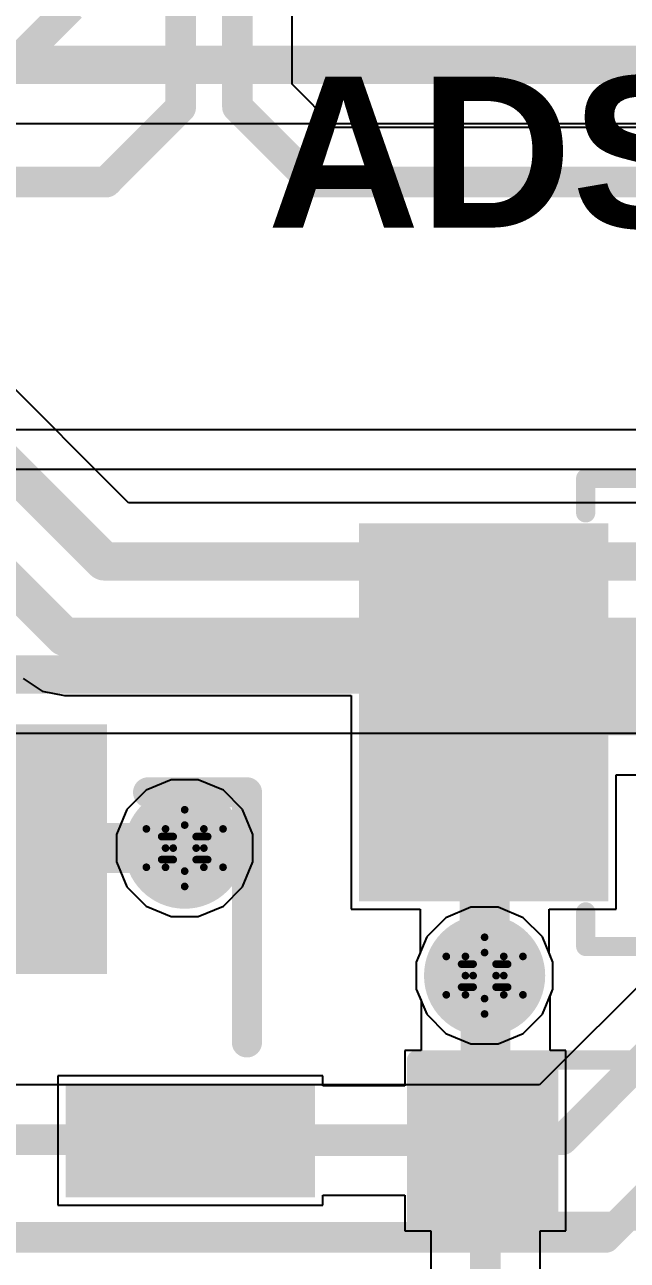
# Model space of a CAD drawing. Header units: inches. Extents: x -2.7 to 10.9, y -2.9 to 7.4.
# Drawn here: x 1.3233 to 1.4805, y -2.2504 to -1.9284 of the extents above; entities that cross this region are included whole.
import ezdxf

# ---------------------------------------------------------------- set-up
doc = ezdxf.new("R2010")
doc.units = ezdxf.units.IN
doc.header["$MEASUREMENT"] = 0
for name, color, linetype in [('Board Outline', 216, 'Continuous'), ('Bottom Layer', 5, 'Continuous'), ('Bottom Overlay', 54, 'Continuous'), ('Bottom Paste', 16, 'Continuous'), ('Bottom Solder', 6, 'Continuous'), ('Drill Drawing', 1, 'Continuous'), ('Layer 2', 16, 'Continuous'), ('Layer 3', 76, 'Continuous'), ('Top Layer', 1, 'Continuous'), ('Top Overlay', 2, 'Continuous'), ('Top Paste', 8, 'Continuous'), ('Top Solder', 216, 'Continuous'), ('Via Holes', 16, 'Continuous')]:
    doc.layers.add(name, color=color, linetype=linetype)
doc.styles.add('Arial_Bold', font='', dxfattribs={"height": 0.2})
doc.styles.get('Arial_Bold').set_extended_font_data('Arial', bold=True)

# ---------------------------------------------------------------- blocks, each defined once
blk = doc.blocks.new('VSSOP_10_B_127')
at = {"layer": 'Bottom Layer'}
for points in [[(-0.11516, 0.04528), (-0.05807, 0.04528), (-0.05807, 0.03346), (-0.11516, 0.03346)], [(0.05807, 0.04528), (0.11516, 0.04528), (0.11516, 0.03346), (0.05807, 0.03346)], [(-0.11516, 0.02559), (-0.05807, 0.02559), (-0.05807, 0.01378), (-0.11516, 0.01378)], [(0.05807, 0.02559), (0.11516, 0.02559), (0.11516, 0.01378), (0.05807, 0.01378)], [(-0.11516, 0.00591), (-0.05807, 0.00591), (-0.05807, -0.00591), (-0.11516, -0.00591)], [(0.05807, 0.00591), (0.11516, 0.00591), (0.11516, -0.00591), (0.05807, -0.00591)], [(-0.11516, -0.01378), (-0.05807, -0.01378), (-0.05807, -0.02559), (-0.11516, -0.02559)], [(0.05807, -0.01378), (0.11516, -0.01378), (0.11516, -0.02559), (0.05807, -0.02559)], [(-0.11516, -0.03346), (-0.05807, -0.03346), (-0.05807, -0.04528), (-0.11516, -0.04528)], [(0.05807, -0.03346), (0.11516, -0.03346), (0.11516, -0.04528), (0.05807, -0.04528)]]:
    blk.add_hatch(color=5, dxfattribs=at).paths.add_polyline_path(points)
at = {"layer": 'Bottom Paste'}
for points in [[(-0.11516, 0.04528), (-0.05807, 0.04528), (-0.05807, 0.03346), (-0.11516, 0.03346)], [(0.05807, 0.04528), (0.11516, 0.04528), (0.11516, 0.03346), (0.05807, 0.03346)], [(-0.11516, 0.02559), (-0.05807, 0.02559), (-0.05807, 0.01378), (-0.11516, 0.01378)], [(0.05807, 0.02559), (0.11516, 0.02559), (0.11516, 0.01378), (0.05807, 0.01378)], [(-0.11516, 0.00591), (-0.05807, 0.00591), (-0.05807, -0.00591), (-0.11516, -0.00591)], [(0.05807, 0.00591), (0.11516, 0.00591), (0.11516, -0.00591), (0.05807, -0.00591)], [(-0.11516, -0.01378), (-0.05807, -0.01378), (-0.05807, -0.02559), (-0.11516, -0.02559)], [(0.05807, -0.01378), (0.11516, -0.01378), (0.11516, -0.02559), (0.05807, -0.02559)], [(-0.11516, -0.03346), (-0.05807, -0.03346), (-0.05807, -0.04528), (-0.11516, -0.04528)], [(0.05807, -0.03346), (0.11516, -0.03346), (0.11516, -0.04528), (0.05807, -0.04528)]]:
    blk.add_hatch(color=16, dxfattribs=at).paths.add_polyline_path(points)
at = {"layer": 'Bottom Solder'}
for points in [[(-0.11916, 0.04928), (-0.05407, 0.04928), (-0.05407, 0.02946), (-0.11916, 0.02946)], [(0.05407, 0.04928), (0.11916, 0.04928), (0.11916, 0.02946), (0.05407, 0.02946)], [(-0.11916, 0.02959), (-0.05407, 0.02959), (-0.05407, 0.00978), (-0.11916, 0.00978)], [(0.05407, 0.02959), (0.11916, 0.02959), (0.11916, 0.00978), (0.05407, 0.00978)], [(-0.11916, 0.00991), (-0.05407, 0.00991), (-0.05407, -0.00991), (-0.11916, -0.00991)], [(0.05407, 0.00991), (0.11916, 0.00991), (0.11916, -0.00991), (0.05407, -0.00991)], [(-0.11916, -0.00978), (-0.05407, -0.00978), (-0.05407, -0.02959), (-0.11916, -0.02959)], [(0.05407, -0.00978), (0.11916, -0.00978), (0.11916, -0.02959), (0.05407, -0.02959)], [(-0.11916, -0.02946), (-0.05407, -0.02946), (-0.05407, -0.04928), (-0.11916, -0.04928)], [(0.05407, -0.02946), (0.11916, -0.02946), (0.11916, -0.04928), (0.05407, -0.04928)]]:
    blk.add_hatch(color=6, dxfattribs=at).paths.add_polyline_path(points)
at = {"layer": 'Bottom Overlay'}
for points in [[(0.06, 0.061, 0.005, 0.005, 0), (-0.06, 0.061, 0.005, 0.005, 0)], [(-0.06, 0.061, 0.005, 0.005, 0), (-0.06, 0.052, 0.005, 0.005, 0)], [(0.06, 0.061, 0.005, 0.005, 0), (0.06, 0.052, 0.005, 0.005, 0)], [(-0.125, -0.035, 0.005, 0.005, 0), (-0.125, -0.045, 0.005, 0.005, 0)], [(-0.12, -0.04, 0.005, 0.005, 0), (-0.125, -0.035, 0.005, 0.005, 0)], [(-0.12, -0.04, 0.005, 0.005, 0), (-0.125, -0.045, 0.005, 0.005, 0)], [(-0.06, -0.052, 0.005, 0.005, 0), (-0.06, -0.061, 0.005, 0.005, 0)], [(0.06, -0.052, 0.005, 0.005, 0), (0.06, -0.061, 0.005, 0.005, 0)], [(0.06, -0.061, 0.005, 0.005, 0), (-0.06, -0.061, 0.005, 0.005, 0)]]:
    blk.add_lwpolyline(points, format="xyseb", dxfattribs=at)
for points in [[(-0.06125, 0.061, 0.0025, 0.0025, 1), (-0.05875, 0.061, 0.0025, 0.0025, 1)], [(-0.06125, 0.061, 0.0025, 0.0025, 1), (-0.05875, 0.061, 0.0025, 0.0025, 1)], [(0.05875, 0.061, 0.0025, 0.0025, 1), (0.06125, 0.061, 0.0025, 0.0025, 1)], [(0.05875, 0.061, 0.0025, 0.0025, 1), (0.06125, 0.061, 0.0025, 0.0025, 1)], [(-0.06125, 0.052, 0.0025, 0.0025, 1), (-0.05875, 0.052, 0.0025, 0.0025, 1)], [(0.05875, 0.052, 0.0025, 0.0025, 1), (0.06125, 0.052, 0.0025, 0.0025, 1)], [(-0.12625, -0.035, 0.0025, 0.0025, 1), (-0.12375, -0.035, 0.0025, 0.0025, 1)], [(-0.12625, -0.035, 0.0025, 0.0025, 1), (-0.12375, -0.035, 0.0025, 0.0025, 1)], [(-0.12125, -0.04, 0.0025, 0.0025, 1), (-0.11875, -0.04, 0.0025, 0.0025, 1)], [(-0.12125, -0.04, 0.0025, 0.0025, 1), (-0.11875, -0.04, 0.0025, 0.0025, 1)], [(-0.12625, -0.045, 0.0025, 0.0025, 1), (-0.12375, -0.045, 0.0025, 0.0025, 1)], [(-0.12625, -0.045, 0.0025, 0.0025, 1), (-0.12375, -0.045, 0.0025, 0.0025, 1)], [(-0.06125, -0.052, 0.0025, 0.0025, 1), (-0.05875, -0.052, 0.0025, 0.0025, 1)], [(0.05875, -0.052, 0.0025, 0.0025, 1), (0.06125, -0.052, 0.0025, 0.0025, 1)], [(-0.06125, -0.061, 0.0025, 0.0025, 1), (-0.05875, -0.061, 0.0025, 0.0025, 1)], [(-0.06125, -0.061, 0.0025, 0.0025, 1), (-0.05875, -0.061, 0.0025, 0.0025, 1)], [(0.05875, -0.061, 0.0025, 0.0025, 1), (0.06125, -0.061, 0.0025, 0.0025, 1)], [(0.05875, -0.061, 0.0025, 0.0025, 1), (0.06125, -0.061, 0.0025, 0.0025, 1)]]:
    blk.add_lwpolyline(points, format="xyseb", close=True, dxfattribs=at)
blk = doc.blocks.new('MICS_6814_133')
at = {"layer": 'Top Layer'}
for points in [[(0.02579, 0.10453), (0.04744, 0.10453), (0.04744, 0.04744), (0.02579, 0.04744)], [(0.12579, 0.10453), (0.14744, 0.10453), (0.14744, 0.04744), (0.12579, 0.04744)], [(-0.02854, 0.01083), (0.02854, 0.01083), (0.02854, -0.01083), (-0.02854, -0.01083)], [(0.14469, 0.01083), (0.20177, 0.01083), (0.20177, -0.01083), (0.14469, -0.01083)], [(-0.02854, -0.03917), (0.02854, -0.03917), (0.02854, -0.06083), (-0.02854, -0.06083)], [(0.14469, -0.03917), (0.20177, -0.03917), (0.20177, -0.06083), (0.14469, -0.06083)], [(-0.02854, -0.08917), (0.02854, -0.08917), (0.02854, -0.11083), (-0.02854, -0.11083)], [(0.14469, -0.08917), (0.20177, -0.08917), (0.20177, -0.11083), (0.14469, -0.11083)], [(0.02579, -0.14744), (0.04744, -0.14744), (0.04744, -0.20453), (0.02579, -0.20453)], [(0.12579, -0.14744), (0.14744, -0.14744), (0.14744, -0.20453), (0.12579, -0.20453)]]:
    blk.add_hatch(color=1, dxfattribs=at).paths.add_polyline_path(points)
at = {"layer": 'Top Overlay'}
blk.add_hatch(color=2, dxfattribs=at).paths.add_polyline_path([(0.033, -0.01), (0.046, -0.01), (0.046, 0.008), (0.033, 0.008)])
at = {"layer": 'Top Paste'}
for points in [[(0.02579, 0.10453), (0.04744, 0.10453), (0.04744, 0.04744), (0.02579, 0.04744)], [(0.12579, 0.10453), (0.14744, 0.10453), (0.14744, 0.04744), (0.12579, 0.04744)], [(-0.02854, 0.01083), (0.02854, 0.01083), (0.02854, -0.01083), (-0.02854, -0.01083)], [(0.14469, 0.01083), (0.20177, 0.01083), (0.20177, -0.01083), (0.14469, -0.01083)], [(-0.02854, -0.03917), (0.02854, -0.03917), (0.02854, -0.06083), (-0.02854, -0.06083)], [(0.14469, -0.03917), (0.20177, -0.03917), (0.20177, -0.06083), (0.14469, -0.06083)], [(-0.02854, -0.08917), (0.02854, -0.08917), (0.02854, -0.11083), (-0.02854, -0.11083)], [(0.14469, -0.08917), (0.20177, -0.08917), (0.20177, -0.11083), (0.14469, -0.11083)], [(0.02579, -0.14744), (0.04744, -0.14744), (0.04744, -0.20453), (0.02579, -0.20453)], [(0.12579, -0.14744), (0.14744, -0.14744), (0.14744, -0.20453), (0.12579, -0.20453)]]:
    blk.add_hatch(color=8, dxfattribs=at).paths.add_polyline_path(points)
at = {"layer": 'Top Solder'}
for points in [[(0.02179, 0.10853), (0.05144, 0.10853), (0.05144, 0.04344), (0.02179, 0.04344)], [(0.12179, 0.10853), (0.15144, 0.10853), (0.15144, 0.04344), (0.12179, 0.04344)], [(-0.03254, 0.01483), (0.03254, 0.01483), (0.03254, -0.01483), (-0.03254, -0.01483)], [(0.14069, 0.01483), (0.20577, 0.01483), (0.20577, -0.01483), (0.14069, -0.01483)], [(-0.03254, -0.03517), (0.03254, -0.03517), (0.03254, -0.06483), (-0.03254, -0.06483)], [(0.14069, -0.03517), (0.20577, -0.03517), (0.20577, -0.06483), (0.14069, -0.06483)], [(-0.03254, -0.08517), (0.03254, -0.08517), (0.03254, -0.11483), (-0.03254, -0.11483)], [(0.14069, -0.08517), (0.20577, -0.08517), (0.20577, -0.11483), (0.14069, -0.11483)], [(0.02179, -0.14344), (0.05144, -0.14344), (0.05144, -0.20853), (0.02179, -0.20853)], [(0.12179, -0.14344), (0.15144, -0.14344), (0.15144, -0.20853), (0.12179, -0.20853)]]:
    blk.add_hatch(color=216, dxfattribs=at).paths.add_polyline_path(points)
at = {"layer": 'Top Overlay'}
for points in [[(-0.01476, 0.09075, 0.00787, 0.00787, 0), (0.01102, 0.09075, 0.00787, 0.00787, 0)], [(-0.01476, 0.02559, 0.00787, 0.00787, 0), (-0.01476, 0.09075, 0.00787, 0.00787, 0)], [(0.1622, 0.09075, 0.00787, 0.00787, 0), (0.18799, 0.09075, 0.00787, 0.00787, 0)], [(0.18799, 0.02559, 0.00787, 0.00787, 0), (0.18799, 0.09075, 0.00787, 0.00787, 0)], [(-0.043, 0.006, 0.01, 0.01, 0), (-0.038, 0.001, 0.01, 0.01, 0)], [(-0.043, -0.004, 0.01, 0.01, 0), (-0.043, 0.006, 0.01, 0.01, 0)], [(-0.043, -0.004, 0.01, 0.01, 0), (-0.038, 0.001, 0.01, 0.01, 0)], [(-0.01476, -0.19075, 0.00787, 0.00787, 0), (-0.01476, -0.12559, 0.00787, 0.00787, 0)], [(0.18799, -0.19075, 0.00787, 0.00787, 0), (0.18799, -0.12559, 0.00787, 0.00787, 0)], [(-0.01476, -0.19075, 0.00787, 0.00787, 0), (0.01102, -0.19075, 0.00787, 0.00787, 0)], [(0.1622, -0.19075, 0.00787, 0.00787, 0), (0.18799, -0.19075, 0.00787, 0.00787, 0)]]:
    blk.add_lwpolyline(points, format="xyseb", dxfattribs=at)
for points in [[(-0.01673, 0.09075, 0.00394, 0.00394, 1), (-0.0128, 0.09075, 0.00394, 0.00394, 1)], [(-0.01673, 0.09075, 0.00394, 0.00394, 1), (-0.0128, 0.09075, 0.00394, 0.00394, 1)], [(0.00906, 0.09075, 0.00394, 0.00394, 1), (0.01299, 0.09075, 0.00394, 0.00394, 1)], [(0.16024, 0.09075, 0.00394, 0.00394, 1), (0.16417, 0.09075, 0.00394, 0.00394, 1)], [(0.18602, 0.09075, 0.00394, 0.00394, 1), (0.18996, 0.09075, 0.00394, 0.00394, 1)], [(0.18602, 0.09075, 0.00394, 0.00394, 1), (0.18996, 0.09075, 0.00394, 0.00394, 1)], [(-0.01673, 0.02559, 0.00394, 0.00394, 1), (-0.0128, 0.02559, 0.00394, 0.00394, 1)], [(0.18602, 0.02559, 0.00394, 0.00394, 1), (0.18996, 0.02559, 0.00394, 0.00394, 1)], [(-0.0455, 0.006, 0.005, 0.005, 1), (-0.0405, 0.006, 0.005, 0.005, 1)], [(-0.0455, 0.006, 0.005, 0.005, 1), (-0.0405, 0.006, 0.005, 0.005, 1)], [(-0.0405, 0.001, 0.005, 0.005, 1), (-0.0355, 0.001, 0.005, 0.005, 1)], [(-0.0405, 0.001, 0.005, 0.005, 1), (-0.0355, 0.001, 0.005, 0.005, 1)], [(-0.0455, -0.004, 0.005, 0.005, 1), (-0.0405, -0.004, 0.005, 0.005, 1)], [(-0.0455, -0.004, 0.005, 0.005, 1), (-0.0405, -0.004, 0.005, 0.005, 1)], [(-0.01673, -0.12559, 0.00394, 0.00394, 1), (-0.0128, -0.12559, 0.00394, 0.00394, 1)], [(0.18602, -0.12559, 0.00394, 0.00394, 1), (0.18996, -0.12559, 0.00394, 0.00394, 1)], [(-0.01673, -0.19075, 0.00394, 0.00394, 1), (-0.0128, -0.19075, 0.00394, 0.00394, 1)], [(-0.01673, -0.19075, 0.00394, 0.00394, 1), (-0.0128, -0.19075, 0.00394, 0.00394, 1)], [(0.00906, -0.19075, 0.00394, 0.00394, 1), (0.01299, -0.19075, 0.00394, 0.00394, 1)], [(0.16024, -0.19075, 0.00394, 0.00394, 1), (0.16417, -0.19075, 0.00394, 0.00394, 1)], [(0.18602, -0.19075, 0.00394, 0.00394, 1), (0.18996, -0.19075, 0.00394, 0.00394, 1)], [(0.18602, -0.19075, 0.00394, 0.00394, 1), (0.18996, -0.19075, 0.00394, 0.00394, 1)]]:
    blk.add_lwpolyline(points, format="xyseb", close=True, dxfattribs=at)
blk = doc.blocks.new('R___0603_192')
at = {"layer": 'Top Layer'}
for points in [[(-0.015, 0.0175), (-0.015, -0.0175), (-0.045, -0.0175), (-0.045, 0.0175)], [(0.045, 0.0175), (0.045, -0.0175), (0.015, -0.0175), (0.015, 0.0175)]]:
    blk.add_hatch(color=1, dxfattribs=at).paths.add_polyline_path(points)
at = {"layer": 'Top Paste'}
for points in [[(-0.015, 0.0175), (-0.015, -0.0175), (-0.045, -0.0175), (-0.045, 0.0175)], [(0.045, 0.0175), (0.045, -0.0175), (0.015, -0.0175), (0.015, 0.0175)]]:
    blk.add_hatch(color=8, dxfattribs=at).paths.add_polyline_path(points)
at = {"layer": 'Top Solder'}
for points in [[(-0.011, 0.0215), (-0.011, -0.0215), (-0.049, -0.0215), (-0.049, 0.0215)], [(0.049, 0.0215), (0.049, -0.0215), (0.011, -0.0215), (0.011, 0.0215)]]:
    blk.add_hatch(color=216, dxfattribs=at).paths.add_polyline_path(points)
at = {"layer": 'Top Overlay'}
for points in [[(0.048, 0.021, 0.005, 0.005, 0), (-0.048, 0.021, 0.005, 0.005, 0)], [(-0.048, 0.021, 0.005, 0.005, 0), (-0.048, -0.021, 0.005, 0.005, 0)], [(0.048, 0.021, 0.005, 0.005, 0), (0.048, -0.021, 0.005, 0.005, 0)], [(0.048, -0.021, 0.005, 0.005, 0), (-0.048, -0.021, 0.005, 0.005, 0)]]:
    blk.add_lwpolyline(points, format="xyseb", dxfattribs=at)
for points in [[(-0.04925, 0.021, 0.0025, 0.0025, 1), (-0.04675, 0.021, 0.0025, 0.0025, 1)], [(-0.04925, 0.021, 0.0025, 0.0025, 1), (-0.04675, 0.021, 0.0025, 0.0025, 1)], [(0.04675, 0.021, 0.0025, 0.0025, 1), (0.04925, 0.021, 0.0025, 0.0025, 1)], [(0.04675, 0.021, 0.0025, 0.0025, 1), (0.04925, 0.021, 0.0025, 0.0025, 1)], [(-0.04925, -0.021, 0.0025, 0.0025, 1), (-0.04675, -0.021, 0.0025, 0.0025, 1)], [(-0.04925, -0.021, 0.0025, 0.0025, 1), (-0.04675, -0.021, 0.0025, 0.0025, 1)], [(0.04675, -0.021, 0.0025, 0.0025, 1), (0.04925, -0.021, 0.0025, 0.0025, 1)], [(0.04675, -0.021, 0.0025, 0.0025, 1), (0.04925, -0.021, 0.0025, 0.0025, 1)]]:
    blk.add_lwpolyline(points, format="xyseb", close=True, dxfattribs=at)

msp = doc.modelspace()

# ---------------------------------------------------------------- hatches: boundary and pattern name
at = {"layer": 'Bottom Layer'}
h = msp.add_hatch(color=5, dxfattribs=at)
edge = h.paths.add_edge_path()
edge.add_arc((1.36506, -2.143), 0.01181, 0, 360)
h = msp.add_hatch(color=5, dxfattribs=at)
edge = h.paths.add_edge_path()
edge.add_arc((1.4433, -2.17624), 0.01181, 0, 360)
at = {"layer": 'Bottom Solder'}
h = msp.add_hatch(color=6, dxfattribs=at)
edge = h.paths.add_edge_path()
edge.add_arc((1.36506, -2.143), 0.01581, 0, 360)
h = msp.add_hatch(color=6, dxfattribs=at)
edge = h.paths.add_edge_path()
edge.add_arc((1.4433, -2.17624), 0.01581, 0, 360)
at = {"layer": 'Layer 2'}
h = msp.add_hatch(color=16, dxfattribs=at)
edge = h.paths.add_edge_path()
edge.add_arc((1.36506, -2.143), 0.01181, 0, 360)
h = msp.add_hatch(color=16, dxfattribs=at)
edge = h.paths.add_edge_path()
edge.add_arc((1.4433, -2.17624), 0.01181, 0, 360)
at = {"layer": 'Layer 3'}
h = msp.add_hatch(color=76, dxfattribs=at)
edge = h.paths.add_edge_path()
edge.add_arc((1.36506, -2.143), 0.01181, 0, 360)
h = msp.add_hatch(color=76, dxfattribs=at)
edge = h.paths.add_edge_path()
edge.add_arc((1.4433, -2.17624), 0.01181, 0, 360)
at = {"layer": 'Top Layer'}
h = msp.add_hatch(color=1, dxfattribs=at)
edge = h.paths.add_edge_path()
edge.add_arc((1.36506, -2.143), 0.01181, 0, 360)
h = msp.add_hatch(color=1, dxfattribs=at)
edge = h.paths.add_edge_path()
edge.add_arc((1.4433, -2.17624), 0.01181, 0, 360)
at = {"layer": 'Top Solder'}
h = msp.add_hatch(color=216, dxfattribs=at)
edge = h.paths.add_edge_path()
edge.add_arc((1.36506, -2.143), 0.01581, 0, 360)
h = msp.add_hatch(color=216, dxfattribs=at)
edge = h.paths.add_edge_path()
edge.add_arc((1.4433, -2.17624), 0.01581, 0, 360)
at = {"layer": 'Via Holes'}
h = msp.add_hatch(color=7, dxfattribs=at)
edge = h.paths.add_edge_path()
edge.add_arc((1.36506, -2.143), 0.00591, 0, 360)
h = msp.add_hatch(color=7, dxfattribs=at)
edge = h.paths.add_edge_path()
edge.add_arc((1.4433, -2.17624), 0.00591, 0, 360)

# ---------------------------------------------------------------- linework, layer by layer
at = {"layer": 'Board Outline'}
msp.add_lwpolyline([(2.84412, -0.24125, 0.005, 0.005, -0.741893), (-2.49969, -1.37795, 0.005, 0.005, 0)], format="xyseb", dxfattribs=at)
at = {"layer": 'Bottom Layer'}
for p, q in [((1.25807, -1.95415), (1.68115, -1.95415)), ((1.35036, -2.05297), (1.25616, -1.95876)), ((1.48914, -2.05297), (1.35036, -2.05297)), ((1.3229, -2.09876), (1.32786, -2.10207)), ((1.32786, -2.10207), (1.33371, -2.10324)), ((1.33371, -2.10324), (1.40851, -2.10324)), ((1.40851, -2.10324), (1.40851, -2.11954)), ((1.40851, -2.11954), (1.40851, -2.15891)), ((1.4776, -2.15891), (1.4776, -2.12394)), ((1.4776, -2.12394), (1.53138, -2.12394)), ((1.5336, -2.12879), (1.45766, -2.20473)), ((1.40851, -2.15891), (1.42647, -2.15891)), ((1.42647, -2.15891), (1.42647, -2.17031)), ((1.46012, -2.17031), (1.46012, -2.15891)), ((1.46012, -2.15891), (1.4776, -2.15891)), ((1.42647, -2.17031), (1.42548, -2.1727)), ((1.46111, -2.1727), (1.46012, -2.17031)), ((1.42548, -2.1727), (1.42548, -2.17978)), ((1.46111, -2.17978), (1.46111, -2.1727)), ((1.42548, -2.17978), (1.4282, -2.18633)), ((1.4584, -2.18633), (1.46111, -2.17978)), ((1.4282, -2.18633), (1.43321, -2.19134)), ((1.45338, -2.19134), (1.4584, -2.18633)), ((1.43321, -2.19134), (1.43975, -2.19405)), ((1.44684, -2.19405), (1.45338, -2.19134)), ((1.43975, -2.19405), (1.44684, -2.19405)), ((1.45766, -2.20473), (1.26691, -2.20473))]:
    msp.add_line(p, q, dxfattribs=at)
for points in [[(0.76127, -1.93885, 0.01, 0.01, 0), (1.68115, -1.93885, 0.01, 0.01, 0)], [(1.23359, -1.95782, 0.01, 0.01, 0), (1.34403, -2.06826, 0.01, 0.01, 0)], [(1.22185, -1.97608, 0.01, 0.01, 0), (1.33371, -2.08794, 0.01, 0.01, 0)], [(1.34403, -2.06826, 0.01, 0.01, 0), (1.44306, -2.06826, 0.01, 0.01, 0)], [(1.44306, -2.06826, 0.01, 0.01, 0), (1.49548, -2.06826, 0.01, 0.01, 0)], [(1.33371, -2.08794, 0.01, 0.01, 0), (1.44306, -2.08794, 0.01, 0.01, 0)], [(1.44306, -2.08794, 0.01, 0.01, 0), (1.503, -2.08794, 0.01, 0.01, 0)], [(1.44306, -2.10763, 0.012, 0.012, 0), (1.53292, -2.10763, 0.012, 0.012, 0)], [(1.46358, -2.219, 0.008, 0.008, 0), (1.55526, -2.12731, 0.008, 0.008, 0)], [(1.44306, -2.147, 0.013, 0.013, 0), (1.4433, -2.14724, 0.013, 0.013, 0)], [(1.4433, -2.17624, 0.013, 0.013, 0), (1.4433, -2.14724, 0.013, 0.013, 0)], [(1.47484, -2.24448, 0.008, 0.008, 0), (1.57232, -2.147, 0.008, 0.008, 0)], [(1.256, -2.219, 0.008, 0.008, 0), (1.46358, -2.219, 0.008, 0.008, 0)], [(1.226, -2.24448, 0.008, 0.008, 0), (1.47484, -2.24448, 0.008, 0.008, 0)]]:
    msp.add_lwpolyline(points, format="xyseb", dxfattribs=at)
for points in [[(1.34153, -2.06826, 0.005, 0.005, 1), (1.34653, -2.06826, 0.005, 0.005, 1)], [(1.34153, -2.06826, 0.005, 0.005, 1), (1.34653, -2.06826, 0.005, 0.005, 1)], [(1.44056, -2.06826, 0.005, 0.005, 1), (1.44556, -2.06826, 0.005, 0.005, 1)], [(1.44056, -2.06826, 0.005, 0.005, 1), (1.44556, -2.06826, 0.005, 0.005, 1)], [(1.33121, -2.08794, 0.005, 0.005, 1), (1.33621, -2.08794, 0.005, 0.005, 1)], [(1.33121, -2.08794, 0.005, 0.005, 1), (1.33621, -2.08794, 0.005, 0.005, 1)], [(1.44056, -2.08794, 0.005, 0.005, 1), (1.44556, -2.08794, 0.005, 0.005, 1)], [(1.44056, -2.08794, 0.005, 0.005, 1), (1.44556, -2.08794, 0.005, 0.005, 1)], [(1.44006, -2.10763, 0.006, 0.006, 1), (1.44606, -2.10763, 0.006, 0.006, 1)], [(1.43981, -2.147, 0.0065, 0.0065, 1), (1.44631, -2.147, 0.0065, 0.0065, 1)], [(1.44005, -2.14724, 0.0065, 0.0065, 1), (1.44655, -2.14724, 0.0065, 0.0065, 1)], [(1.44005, -2.14724, 0.0065, 0.0065, 1), (1.44655, -2.14724, 0.0065, 0.0065, 1)], [(1.44005, -2.17624, 0.0065, 0.0065, 1), (1.44655, -2.17624, 0.0065, 0.0065, 1)], [(1.46158, -2.219, 0.004, 0.004, 1), (1.46558, -2.219, 0.004, 0.004, 1)], [(1.46158, -2.219, 0.004, 0.004, 1), (1.46558, -2.219, 0.004, 0.004, 1)], [(1.47284, -2.24448, 0.004, 0.004, 1), (1.47684, -2.24448, 0.004, 0.004, 1)], [(1.47284, -2.24448, 0.004, 0.004, 1), (1.47684, -2.24448, 0.004, 0.004, 1)]]:
    msp.add_lwpolyline(points, format="xyseb", close=True, dxfattribs=at)
at = {"layer": 'Drill Drawing'}
for points in [[(1.36006, -2.138, 0.002, 0.002, 0), (1.36506, -2.133, 0.002, 0.002, 0)], [(1.36506, -2.133, 0.002, 0.002, 0), (1.37006, -2.138, 0.002, 0.002, 0)], [(1.35506, -2.138, 0.002, 0.002, 0), (1.36006, -2.143, 0.002, 0.002, 0)], [(1.35506, -2.138, 0.002, 0.002, 0), (1.36006, -2.138, 0.002, 0.002, 0)], [(1.36206, -2.14, 0.002, 0.002, 0), (1.36506, -2.137, 0.002, 0.002, 0)], [(1.36506, -2.137, 0.002, 0.002, 0), (1.36806, -2.14, 0.002, 0.002, 0)], [(1.37006, -2.138, 0.002, 0.002, 0), (1.37506, -2.138, 0.002, 0.002, 0)], [(1.37006, -2.143, 0.002, 0.002, 0), (1.37506, -2.138, 0.002, 0.002, 0)], [(1.35906, -2.14, 0.002, 0.002, 0), (1.36206, -2.143, 0.002, 0.002, 0)], [(1.35906, -2.14, 0.002, 0.002, 0), (1.36206, -2.14, 0.002, 0.002, 0)], [(1.36806, -2.14, 0.002, 0.002, 0), (1.37106, -2.14, 0.002, 0.002, 0)], [(1.36806, -2.143, 0.002, 0.002, 0), (1.37106, -2.14, 0.002, 0.002, 0)], [(1.35506, -2.148, 0.002, 0.002, 0), (1.36006, -2.143, 0.002, 0.002, 0)], [(1.35906, -2.146, 0.002, 0.002, 0), (1.36206, -2.143, 0.002, 0.002, 0)], [(1.36806, -2.143, 0.002, 0.002, 0), (1.37106, -2.146, 0.002, 0.002, 0)], [(1.37006, -2.143, 0.002, 0.002, 0), (1.37506, -2.148, 0.002, 0.002, 0)], [(1.35506, -2.148, 0.002, 0.002, 0), (1.36006, -2.148, 0.002, 0.002, 0)], [(1.35906, -2.146, 0.002, 0.002, 0), (1.36206, -2.146, 0.002, 0.002, 0)], [(1.36006, -2.148, 0.002, 0.002, 0), (1.36506, -2.153, 0.002, 0.002, 0)], [(1.36206, -2.146, 0.002, 0.002, 0), (1.36506, -2.149, 0.002, 0.002, 0)], [(1.36506, -2.149, 0.002, 0.002, 0), (1.36806, -2.146, 0.002, 0.002, 0)], [(1.36506, -2.153, 0.002, 0.002, 0), (1.37006, -2.148, 0.002, 0.002, 0)], [(1.36806, -2.146, 0.002, 0.002, 0), (1.37106, -2.146, 0.002, 0.002, 0)], [(1.37006, -2.148, 0.002, 0.002, 0), (1.37506, -2.148, 0.002, 0.002, 0)], [(1.4383, -2.17124, 0.002, 0.002, 0), (1.4433, -2.16624, 0.002, 0.002, 0)], [(1.4433, -2.16624, 0.002, 0.002, 0), (1.4483, -2.17124, 0.002, 0.002, 0)], [(1.4333, -2.17124, 0.002, 0.002, 0), (1.4383, -2.17624, 0.002, 0.002, 0)], [(1.4333, -2.17124, 0.002, 0.002, 0), (1.4383, -2.17124, 0.002, 0.002, 0)], [(1.4403, -2.17324, 0.002, 0.002, 0), (1.4433, -2.17024, 0.002, 0.002, 0)], [(1.4433, -2.17024, 0.002, 0.002, 0), (1.4463, -2.17324, 0.002, 0.002, 0)], [(1.4483, -2.17124, 0.002, 0.002, 0), (1.4533, -2.17124, 0.002, 0.002, 0)], [(1.4483, -2.17624, 0.002, 0.002, 0), (1.4533, -2.17124, 0.002, 0.002, 0)], [(1.4373, -2.17324, 0.002, 0.002, 0), (1.4403, -2.17624, 0.002, 0.002, 0)], [(1.4373, -2.17324, 0.002, 0.002, 0), (1.4403, -2.17324, 0.002, 0.002, 0)], [(1.4463, -2.17324, 0.002, 0.002, 0), (1.4493, -2.17324, 0.002, 0.002, 0)], [(1.4463, -2.17624, 0.002, 0.002, 0), (1.4493, -2.17324, 0.002, 0.002, 0)], [(1.4333, -2.18124, 0.002, 0.002, 0), (1.4383, -2.17624, 0.002, 0.002, 0)], [(1.4373, -2.17924, 0.002, 0.002, 0), (1.4403, -2.17624, 0.002, 0.002, 0)], [(1.4463, -2.17624, 0.002, 0.002, 0), (1.4493, -2.17924, 0.002, 0.002, 0)], [(1.4483, -2.17624, 0.002, 0.002, 0), (1.4533, -2.18124, 0.002, 0.002, 0)], [(1.4333, -2.18124, 0.002, 0.002, 0), (1.4383, -2.18124, 0.002, 0.002, 0)], [(1.4373, -2.17924, 0.002, 0.002, 0), (1.4403, -2.17924, 0.002, 0.002, 0)], [(1.4383, -2.18124, 0.002, 0.002, 0), (1.4433, -2.18624, 0.002, 0.002, 0)], [(1.4403, -2.17924, 0.002, 0.002, 0), (1.4433, -2.18224, 0.002, 0.002, 0)], [(1.4433, -2.18224, 0.002, 0.002, 0), (1.4463, -2.17924, 0.002, 0.002, 0)], [(1.4433, -2.18624, 0.002, 0.002, 0), (1.4483, -2.18124, 0.002, 0.002, 0)], [(1.4463, -2.17924, 0.002, 0.002, 0), (1.4493, -2.17924, 0.002, 0.002, 0)], [(1.4483, -2.18124, 0.002, 0.002, 0), (1.4533, -2.18124, 0.002, 0.002, 0)]]:
    msp.add_lwpolyline(points, format="xyseb", dxfattribs=at)
for points in [[(1.36456, -2.133, 0.001, 0.001, 1), (1.36556, -2.133, 0.001, 0.001, 1)], [(1.36456, -2.133, 0.001, 0.001, 1), (1.36556, -2.133, 0.001, 0.001, 1)], [(1.35456, -2.138, 0.001, 0.001, 1), (1.35556, -2.138, 0.001, 0.001, 1)], [(1.35456, -2.138, 0.001, 0.001, 1), (1.35556, -2.138, 0.001, 0.001, 1)], [(1.35956, -2.138, 0.001, 0.001, 1), (1.36056, -2.138, 0.001, 0.001, 1)], [(1.35956, -2.138, 0.001, 0.001, 1), (1.36056, -2.138, 0.001, 0.001, 1)], [(1.36456, -2.137, 0.001, 0.001, 1), (1.36556, -2.137, 0.001, 0.001, 1)], [(1.36456, -2.137, 0.001, 0.001, 1), (1.36556, -2.137, 0.001, 0.001, 1)], [(1.36956, -2.138, 0.001, 0.001, 1), (1.37056, -2.138, 0.001, 0.001, 1)], [(1.36956, -2.138, 0.001, 0.001, 1), (1.37056, -2.138, 0.001, 0.001, 1)], [(1.37456, -2.138, 0.001, 0.001, 1), (1.37556, -2.138, 0.001, 0.001, 1)], [(1.37456, -2.138, 0.001, 0.001, 1), (1.37556, -2.138, 0.001, 0.001, 1)], [(1.35856, -2.14, 0.001, 0.001, 1), (1.35956, -2.14, 0.001, 0.001, 1)], [(1.35856, -2.14, 0.001, 0.001, 1), (1.35956, -2.14, 0.001, 0.001, 1)], [(1.36156, -2.14, 0.001, 0.001, 1), (1.36256, -2.14, 0.001, 0.001, 1)], [(1.36156, -2.14, 0.001, 0.001, 1), (1.36256, -2.14, 0.001, 0.001, 1)], [(1.36756, -2.14, 0.001, 0.001, 1), (1.36856, -2.14, 0.001, 0.001, 1)], [(1.36756, -2.14, 0.001, 0.001, 1), (1.36856, -2.14, 0.001, 0.001, 1)], [(1.37056, -2.14, 0.001, 0.001, 1), (1.37156, -2.14, 0.001, 0.001, 1)], [(1.37056, -2.14, 0.001, 0.001, 1), (1.37156, -2.14, 0.001, 0.001, 1)], [(1.35956, -2.143, 0.001, 0.001, 1), (1.36056, -2.143, 0.001, 0.001, 1)], [(1.35956, -2.143, 0.001, 0.001, 1), (1.36056, -2.143, 0.001, 0.001, 1)], [(1.36156, -2.143, 0.001, 0.001, 1), (1.36256, -2.143, 0.001, 0.001, 1)], [(1.36156, -2.143, 0.001, 0.001, 1), (1.36256, -2.143, 0.001, 0.001, 1)], [(1.36756, -2.143, 0.001, 0.001, 1), (1.36856, -2.143, 0.001, 0.001, 1)], [(1.36756, -2.143, 0.001, 0.001, 1), (1.36856, -2.143, 0.001, 0.001, 1)], [(1.36956, -2.143, 0.001, 0.001, 1), (1.37056, -2.143, 0.001, 0.001, 1)], [(1.36956, -2.143, 0.001, 0.001, 1), (1.37056, -2.143, 0.001, 0.001, 1)], [(1.35456, -2.148, 0.001, 0.001, 1), (1.35556, -2.148, 0.001, 0.001, 1)], [(1.35456, -2.148, 0.001, 0.001, 1), (1.35556, -2.148, 0.001, 0.001, 1)], [(1.35856, -2.146, 0.001, 0.001, 1), (1.35956, -2.146, 0.001, 0.001, 1)], [(1.35856, -2.146, 0.001, 0.001, 1), (1.35956, -2.146, 0.001, 0.001, 1)], [(1.35956, -2.148, 0.001, 0.001, 1), (1.36056, -2.148, 0.001, 0.001, 1)], [(1.35956, -2.148, 0.001, 0.001, 1), (1.36056, -2.148, 0.001, 0.001, 1)], [(1.36156, -2.146, 0.001, 0.001, 1), (1.36256, -2.146, 0.001, 0.001, 1)], [(1.36156, -2.146, 0.001, 0.001, 1), (1.36256, -2.146, 0.001, 0.001, 1)], [(1.36456, -2.149, 0.001, 0.001, 1), (1.36556, -2.149, 0.001, 0.001, 1)], [(1.36456, -2.149, 0.001, 0.001, 1), (1.36556, -2.149, 0.001, 0.001, 1)], [(1.36756, -2.146, 0.001, 0.001, 1), (1.36856, -2.146, 0.001, 0.001, 1)], [(1.36756, -2.146, 0.001, 0.001, 1), (1.36856, -2.146, 0.001, 0.001, 1)], [(1.36956, -2.148, 0.001, 0.001, 1), (1.37056, -2.148, 0.001, 0.001, 1)], [(1.36956, -2.148, 0.001, 0.001, 1), (1.37056, -2.148, 0.001, 0.001, 1)], [(1.37056, -2.146, 0.001, 0.001, 1), (1.37156, -2.146, 0.001, 0.001, 1)], [(1.37056, -2.146, 0.001, 0.001, 1), (1.37156, -2.146, 0.001, 0.001, 1)], [(1.37456, -2.148, 0.001, 0.001, 1), (1.37556, -2.148, 0.001, 0.001, 1)], [(1.37456, -2.148, 0.001, 0.001, 1), (1.37556, -2.148, 0.001, 0.001, 1)], [(1.36456, -2.153, 0.001, 0.001, 1), (1.36556, -2.153, 0.001, 0.001, 1)], [(1.36456, -2.153, 0.001, 0.001, 1), (1.36556, -2.153, 0.001, 0.001, 1)], [(1.4428, -2.16624, 0.001, 0.001, 1), (1.4438, -2.16624, 0.001, 0.001, 1)], [(1.4428, -2.16624, 0.001, 0.001, 1), (1.4438, -2.16624, 0.001, 0.001, 1)], [(1.4328, -2.17124, 0.001, 0.001, 1), (1.4338, -2.17124, 0.001, 0.001, 1)], [(1.4328, -2.17124, 0.001, 0.001, 1), (1.4338, -2.17124, 0.001, 0.001, 1)], [(1.4378, -2.17124, 0.001, 0.001, 1), (1.4388, -2.17124, 0.001, 0.001, 1)], [(1.4378, -2.17124, 0.001, 0.001, 1), (1.4388, -2.17124, 0.001, 0.001, 1)], [(1.4428, -2.17024, 0.001, 0.001, 1), (1.4438, -2.17024, 0.001, 0.001, 1)], [(1.4428, -2.17024, 0.001, 0.001, 1), (1.4438, -2.17024, 0.001, 0.001, 1)], [(1.4478, -2.17124, 0.001, 0.001, 1), (1.4488, -2.17124, 0.001, 0.001, 1)], [(1.4478, -2.17124, 0.001, 0.001, 1), (1.4488, -2.17124, 0.001, 0.001, 1)], [(1.4528, -2.17124, 0.001, 0.001, 1), (1.4538, -2.17124, 0.001, 0.001, 1)], [(1.4528, -2.17124, 0.001, 0.001, 1), (1.4538, -2.17124, 0.001, 0.001, 1)], [(1.4368, -2.17324, 0.001, 0.001, 1), (1.4378, -2.17324, 0.001, 0.001, 1)], [(1.4368, -2.17324, 0.001, 0.001, 1), (1.4378, -2.17324, 0.001, 0.001, 1)], [(1.4398, -2.17324, 0.001, 0.001, 1), (1.4408, -2.17324, 0.001, 0.001, 1)], [(1.4398, -2.17324, 0.001, 0.001, 1), (1.4408, -2.17324, 0.001, 0.001, 1)], [(1.4458, -2.17324, 0.001, 0.001, 1), (1.4468, -2.17324, 0.001, 0.001, 1)], [(1.4458, -2.17324, 0.001, 0.001, 1), (1.4468, -2.17324, 0.001, 0.001, 1)], [(1.4488, -2.17324, 0.001, 0.001, 1), (1.4498, -2.17324, 0.001, 0.001, 1)], [(1.4488, -2.17324, 0.001, 0.001, 1), (1.4498, -2.17324, 0.001, 0.001, 1)], [(1.4378, -2.17624, 0.001, 0.001, 1), (1.4388, -2.17624, 0.001, 0.001, 1)], [(1.4378, -2.17624, 0.001, 0.001, 1), (1.4388, -2.17624, 0.001, 0.001, 1)], [(1.4398, -2.17624, 0.001, 0.001, 1), (1.4408, -2.17624, 0.001, 0.001, 1)], [(1.4398, -2.17624, 0.001, 0.001, 1), (1.4408, -2.17624, 0.001, 0.001, 1)], [(1.4458, -2.17624, 0.001, 0.001, 1), (1.4468, -2.17624, 0.001, 0.001, 1)], [(1.4458, -2.17624, 0.001, 0.001, 1), (1.4468, -2.17624, 0.001, 0.001, 1)], [(1.4478, -2.17624, 0.001, 0.001, 1), (1.4488, -2.17624, 0.001, 0.001, 1)], [(1.4478, -2.17624, 0.001, 0.001, 1), (1.4488, -2.17624, 0.001, 0.001, 1)], [(1.4328, -2.18124, 0.001, 0.001, 1), (1.4338, -2.18124, 0.001, 0.001, 1)], [(1.4328, -2.18124, 0.001, 0.001, 1), (1.4338, -2.18124, 0.001, 0.001, 1)], [(1.4368, -2.17924, 0.001, 0.001, 1), (1.4378, -2.17924, 0.001, 0.001, 1)], [(1.4368, -2.17924, 0.001, 0.001, 1), (1.4378, -2.17924, 0.001, 0.001, 1)], [(1.4378, -2.18124, 0.001, 0.001, 1), (1.4388, -2.18124, 0.001, 0.001, 1)], [(1.4378, -2.18124, 0.001, 0.001, 1), (1.4388, -2.18124, 0.001, 0.001, 1)], [(1.4398, -2.17924, 0.001, 0.001, 1), (1.4408, -2.17924, 0.001, 0.001, 1)], [(1.4398, -2.17924, 0.001, 0.001, 1), (1.4408, -2.17924, 0.001, 0.001, 1)], [(1.4458, -2.17924, 0.001, 0.001, 1), (1.4468, -2.17924, 0.001, 0.001, 1)], [(1.4458, -2.17924, 0.001, 0.001, 1), (1.4468, -2.17924, 0.001, 0.001, 1)], [(1.4478, -2.18124, 0.001, 0.001, 1), (1.4488, -2.18124, 0.001, 0.001, 1)], [(1.4478, -2.18124, 0.001, 0.001, 1), (1.4488, -2.18124, 0.001, 0.001, 1)], [(1.4488, -2.17924, 0.001, 0.001, 1), (1.4498, -2.17924, 0.001, 0.001, 1)], [(1.4488, -2.17924, 0.001, 0.001, 1), (1.4498, -2.17924, 0.001, 0.001, 1)], [(1.4528, -2.18124, 0.001, 0.001, 1), (1.4538, -2.18124, 0.001, 0.001, 1)], [(1.4528, -2.18124, 0.001, 0.001, 1), (1.4538, -2.18124, 0.001, 0.001, 1)], [(1.4428, -2.18224, 0.001, 0.001, 1), (1.4438, -2.18224, 0.001, 0.001, 1)], [(1.4428, -2.18224, 0.001, 0.001, 1), (1.4438, -2.18224, 0.001, 0.001, 1)], [(1.4428, -2.18624, 0.001, 0.001, 1), (1.4438, -2.18624, 0.001, 0.001, 1)], [(1.4428, -2.18624, 0.001, 0.001, 1), (1.4438, -2.18624, 0.001, 0.001, 1)]]:
    msp.add_lwpolyline(points, format="xyseb", close=True, dxfattribs=at)
at = {"layer": 'Layer 2'}
for p, q in [((1.43975, -2.15843), (1.43321, -2.16114)), ((1.44684, -2.15843), (1.43975, -2.15843)), ((1.45338, -2.16114), (1.44684, -2.15843)), ((1.43321, -2.16114), (1.4282, -2.16615)), ((1.4584, -2.16615), (1.45338, -2.16114)), ((1.4282, -2.16615), (1.42548, -2.1727)), ((1.46111, -2.1727), (1.4584, -2.16615)), ((1.42548, -2.1727), (1.42548, -2.17978)), ((1.46111, -2.17978), (1.46111, -2.1727)), ((1.42548, -2.17978), (1.4282, -2.18633)), ((1.4584, -2.18633), (1.46111, -2.17978)), ((1.4282, -2.18633), (1.43321, -2.19134)), ((1.45338, -2.19134), (1.4584, -2.18633)), ((1.43321, -2.19134), (1.43975, -2.19405)), ((1.44684, -2.19405), (1.45338, -2.19134)), ((1.43975, -2.19405), (1.44684, -2.19405))]:
    msp.add_line(p, q, dxfattribs=at)
at = {"layer": 'Layer 3'}
for p, q in [((1.487, -2.034), (0.89103, -2.034)), ((0.89525, -2.0442), (1.487, -2.0442)), ((1.36152, -2.12519), (1.35497, -2.1279)), ((1.3686, -2.12519), (1.36152, -2.12519)), ((1.37515, -2.1279), (1.3686, -2.12519)), ((1.35497, -2.1279), (1.34996, -2.13291)), ((1.38016, -2.13291), (1.37515, -2.1279)), ((1.34996, -2.13291), (1.34725, -2.13946)), ((1.38287, -2.13946), (1.38016, -2.13291)), ((1.34725, -2.13946), (1.34725, -2.14654)), ((1.38287, -2.14654), (1.38287, -2.13946)), ((1.34725, -2.14654), (1.34996, -2.15309)), ((1.38016, -2.15309), (1.38287, -2.14654)), ((1.34996, -2.15309), (1.35497, -2.1581)), ((1.37515, -2.1581), (1.38016, -2.15309)), ((1.35497, -2.1581), (1.36152, -2.16081)), ((1.36152, -2.16081), (1.3686, -2.16081)), ((1.3686, -2.16081), (1.37515, -2.1581)), ((1.43975, -2.15843), (1.43321, -2.16114)), ((1.44684, -2.15843), (1.43975, -2.15843)), ((1.45338, -2.16114), (1.44684, -2.15843)), ((1.43321, -2.16114), (1.4282, -2.16615)), ((1.4584, -2.16615), (1.45338, -2.16114)), ((1.4282, -2.16615), (1.42548, -2.1727)), ((1.46111, -2.1727), (1.4584, -2.16615)), ((1.42548, -2.1727), (1.42548, -2.17978)), ((1.46111, -2.17978), (1.46111, -2.1727)), ((1.42548, -2.17978), (1.4282, -2.18633)), ((1.4584, -2.18633), (1.46111, -2.17978)), ((1.4282, -2.18633), (1.43321, -2.19134)), ((1.45338, -2.19134), (1.4584, -2.18633)), ((1.43321, -2.19134), (1.43975, -2.19405)), ((1.44684, -2.19405), (1.45338, -2.19134)), ((1.43975, -2.19405), (1.44684, -2.19405))]:
    msp.add_line(p, q, dxfattribs=at)
at = {"layer": 'Top Layer'}
for p, q in [((1.3931, -1.94392), (1.3931, -1.51171)), ((1.40431, -1.95513), (1.3931, -1.94392)), ((1.58656, -1.95513), (1.40431, -1.95513)), ((1.29876, -2.11303), (1.77514, -2.11303)), ((1.43975, -2.15843), (1.43321, -2.16114)), ((1.44684, -2.15843), (1.43975, -2.15843)), ((1.45338, -2.16114), (1.44684, -2.15843)), ((1.43321, -2.16114), (1.4282, -2.16615)), ((1.4584, -2.16615), (1.45338, -2.16114)), ((1.4282, -2.16615), (1.42548, -2.1727)), ((1.46111, -2.1727), (1.4584, -2.16615)), ((1.42548, -2.1727), (1.42548, -2.17978)), ((1.46111, -2.17978), (1.46111, -2.1727)), ((1.42548, -2.17978), (1.42671, -2.18274)), ((1.46036, -2.18159), (1.46111, -2.17978)), ((1.42671, -2.18274), (1.42671, -2.19573)), ((1.46036, -2.19573), (1.46036, -2.18159)), ((1.42671, -2.19573), (1.42253, -2.19573)), ((1.42253, -2.19573), (1.42253, -2.20495)), ((1.46453, -2.19573), (1.46036, -2.19573)), ((1.46453, -2.24273), (1.46453, -2.19573)), ((1.40108, -2.2024), (1.33199, -2.2024)), ((1.33199, -2.2024), (1.33199, -2.23605)), ((1.40108, -2.20495), (1.40108, -2.2024)), ((1.42253, -2.20495), (1.40108, -2.20495)), ((1.40108, -2.23605), (1.40108, -2.2335)), ((1.40108, -2.2335), (1.42253, -2.2335)), ((1.42253, -2.2335), (1.42253, -2.24273)), ((1.33199, -2.23605), (1.40108, -2.23605)), ((1.42253, -2.24273), (1.42926, -2.24273)), ((1.42926, -2.24273), (1.42926, -2.2602)), ((1.45781, -2.38751), (1.45781, -2.24273)), ((1.45781, -2.24273), (1.46453, -2.24273))]:
    msp.add_line(p, q, dxfattribs=at)
for points in [[(1.364, -1.94999, 0.008, 0.008, 0), (1.364, 0.36933, 0.008, 0.008, 0)], [(1.37883, -1.94983, 0.008, 0.008, 0), (1.37883, 0.36219, 0.008, 0.008, 0)], [(1.30345, -1.95567, 0.008, 0.008, 0), (1.33541, -1.92371, 0.008, 0.008, 0)], [(1.34459, -1.9694, 0.008, 0.008, 0), (1.364, -1.94999, 0.008, 0.008, 0)], [(1.37883, -1.94983, 0.008, 0.008, 0), (1.3984, -1.9694, 0.008, 0.008, 0)], [(0.91391, -1.9694, 0.008, 0.008, 0), (1.34459, -1.9694, 0.008, 0.008, 0)], [(1.3984, -1.9694, 0.008, 0.008, 0), (1.62256, -1.9694, 0.008, 0.008, 0)], [(1.29243, -2.09774, 0.01, 0.01, 0), (1.77719, -2.09774, 0.01, 0.01, 0)], [(1.33016, -2.143, 0.013, 0.013, 0), (1.36506, -2.143, 0.013, 0.013, 0)], [(1.32992, -2.14324, 0.008, 0.008, 0), (1.33016, -2.143, 0.008, 0.008, 0)], [(1.44353, -2.21923, 0.013, 0.013, 0), (1.44353, -2.17648, 0.013, 0.013, 0)], [(1.36653, -2.21923, 0.008, 0.008, 0), (1.44353, -2.21923, 0.008, 0.008, 0)], [(1.44353, -2.38751, 0.008, 0.008, 0), (1.44353, -2.21923, 0.008, 0.008, 0)]]:
    msp.add_lwpolyline(points, format="xyseb", dxfattribs=at)
for points in [[(1.362, -1.94999, 0.004, 0.004, 1), (1.366, -1.94999, 0.004, 0.004, 1)], [(1.362, -1.94999, 0.004, 0.004, 1), (1.366, -1.94999, 0.004, 0.004, 1)], [(1.37683, -1.94983, 0.004, 0.004, 1), (1.38083, -1.94983, 0.004, 0.004, 1)], [(1.37683, -1.94983, 0.004, 0.004, 1), (1.38083, -1.94983, 0.004, 0.004, 1)], [(1.34259, -1.9694, 0.004, 0.004, 1), (1.34659, -1.9694, 0.004, 0.004, 1)], [(1.34259, -1.9694, 0.004, 0.004, 1), (1.34659, -1.9694, 0.004, 0.004, 1)], [(1.3964, -1.9694, 0.004, 0.004, 1), (1.4004, -1.9694, 0.004, 0.004, 1)], [(1.3964, -1.9694, 0.004, 0.004, 1), (1.4004, -1.9694, 0.004, 0.004, 1)], [(1.32691, -2.143, 0.0065, 0.0065, 1), (1.33341, -2.143, 0.0065, 0.0065, 1)], [(1.36181, -2.143, 0.0065, 0.0065, 1), (1.36831, -2.143, 0.0065, 0.0065, 1)], [(1.32792, -2.14324, 0.004, 0.004, 1), (1.33192, -2.14324, 0.004, 0.004, 1)], [(1.32816, -2.143, 0.004, 0.004, 1), (1.33216, -2.143, 0.004, 0.004, 1)], [(1.44028, -2.17648, 0.0065, 0.0065, 1), (1.44678, -2.17648, 0.0065, 0.0065, 1)], [(1.36453, -2.21923, 0.004, 0.004, 1), (1.36853, -2.21923, 0.004, 0.004, 1)], [(1.44028, -2.21923, 0.0065, 0.0065, 1), (1.44678, -2.21923, 0.0065, 0.0065, 1)], [(1.44153, -2.21923, 0.004, 0.004, 1), (1.44553, -2.21923, 0.004, 0.004, 1)], [(1.44153, -2.21923, 0.004, 0.004, 1), (1.44553, -2.21923, 0.004, 0.004, 1)]]:
    msp.add_lwpolyline(points, format="xyseb", close=True, dxfattribs=at)

# ---------------------------------------------------------------- block references
at = {"rotation": 180}
for name, p in [('VSSOP_10_B_127', (1.52967, -2.10763)), ('R___0603_192', (1.47353, -2.21923))]:
    msp.add_blockref(name, p, dxfattribs=at)
msp.add_blockref('MICS_6814_133', (1.19331, -2.21923))

# ---------------------------------------------------------------- texts
at = {"layer": 'Top Overlay', "style": 'Arial_Bold'}
msp.add_text('ADS Ready', height=0.03937, dxfattribs=at).set_placement((1.38663, -1.98126))

doc.saveas('drawing.dxf')
